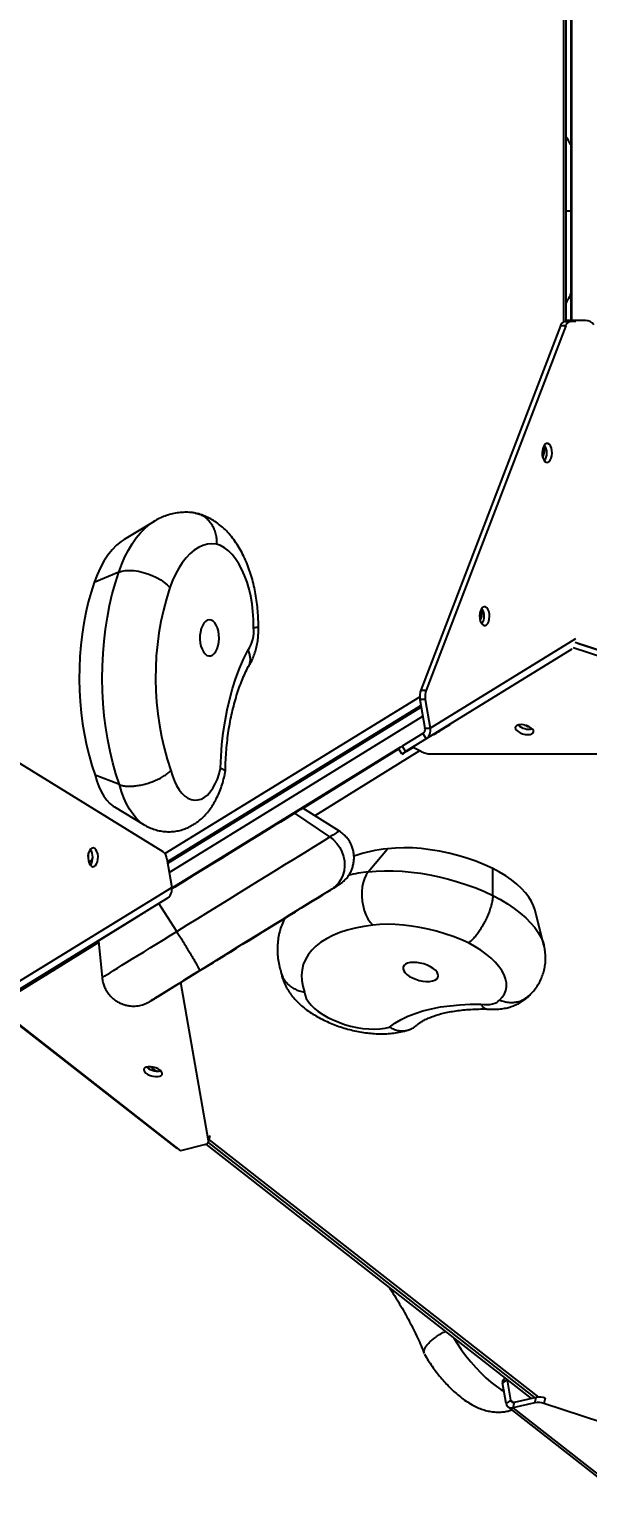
# Model space of a CAD drawing. Header units: millimetres. Extents: x -4720 to 4364, y -4819 to 4363.
# Drawn here: x 697 to 963, y -559 to 142 of the extents above; entities that cross this region are included whole.
import ezdxf

# ---------------------------------------------------------------- set-up
doc = ezdxf.new("R2010")
doc.units = ezdxf.units.MM
for name, color, linetype in [('DIKOM_ОБЪЕКТ', 7, 'Continuous'), ('DIKOM_РАЗМЕР_ЗОНА', 7, 'Continuous'), ('DIKOM_РАЗМЕР_ОБЪЕКТА', 7, 'Continuous')]:
    doc.layers.add(name, color=color, linetype=linetype)
doc.styles.add('style1', font='arial.ttf', dxfattribs={"width": 0.8})
doc.dimstyles.new('1-50', dxfattribs={"dimtxt": 300, "dimasz": 200, "dimexe": 100, "dimexo": 0, "dimgap": 100, "dimtad": 1, "dimdec": 0, "dimtxsty": 'style1', "dimcen": 0, "dimclrd": 7, "dimclre": 7, "dimadec": 1, "dimazin": 2, "dimtfac": 1, "dimtdec": 0, "dimtmove": 0, "dimatfit": 3, "dimfxl": 0, "dimlwd": 25, "dimlwe": 18, "dimarcsym": 0})

# ---------------------------------------------------------------- blocks, each defined once
blk = doc.blocks.new('*D9')
at = {"layer": 'Defpoints', "color": 0, "transparency": 16777216}
for p in [(-2136.5, 115.24), (2863.5, 115.24), (2863.5, -2539.25)]:
    blk.add_point(p, dxfattribs=at)
at = {"layer": 'DIKOM_РАЗМЕР_ОБЪЕКТА', "color": 7, "lineweight": 18, "transparency": 16777216}
for p, q in [((-2136.5, 115.24), (-2136.5, -2639.25)), ((2863.5, 115.24), (2863.5, -2639.25))]:
    blk.add_line(p, q, dxfattribs=at)
at = {"layer": 'DIKOM_РАЗМЕР_ОБЪЕКТА', "color": 7, "lineweight": 25, "transparency": 16777216}
blk.add_line((-1936.5, -2539.25), (2663.5, -2539.25), dxfattribs=at)
at = {"layer": 'DIKOM_РАЗМЕР_ОБЪЕКТА', "color": 7, "transparency": 16777216}
for points in [[(-1936.5, -2505.92), (-1936.5, -2572.58), (-2136.5, -2539.25)], [(2663.5, -2505.92), (2663.5, -2572.58), (2863.5, -2539.25)]]:
    blk.add_solid(points, dxfattribs=at)
at = {"layer": 'DIKOM_РАЗМЕР_ОБЪЕКТА', "color": 0, "transparency": 16777216, "insert": (363.5, -2286.08), "char_height": 300, "attachment_point": 5, "style": 'style1'}
blk.add_mtext('{\\fArial|b0|i0|c204|p34;5000}', dxfattribs=at)
blk = doc.blocks.new('*D11')
at = {"layer": 'Defpoints', "color": 0, "transparency": 16777216}
for p in [(4363.5, 125.31), (-3636.5, 115.24), (4363.5, -4719.28)]:
    blk.add_point(p, dxfattribs=at)
at = {"layer": 'DIKOM_РАЗМЕР_ЗОНА', "color": 7, "lineweight": 18, "transparency": 16777216}
for p, q in [((4363.5, 125.31), (4363.5, -4819.28)), ((-3636.5, 115.24), (-3636.5, -4819.28))]:
    blk.add_line(p, q, dxfattribs=at)
at = {"layer": 'DIKOM_РАЗМЕР_ЗОНА', "color": 7, "lineweight": 25, "transparency": 16777216}
blk.add_line((-3436.5, -4719.28), (4163.5, -4719.28), dxfattribs=at)
at = {"layer": 'DIKOM_РАЗМЕР_ЗОНА', "color": 7, "transparency": 16777216}
for points in [[(-3436.5, -4685.94), (-3436.5, -4752.61), (-3636.5, -4719.28)], [(4163.5, -4685.94), (4163.5, -4752.61), (4363.5, -4719.28)]]:
    blk.add_solid(points, dxfattribs=at)
at = {"layer": 'DIKOM_РАЗМЕР_ЗОНА', "color": 0, "transparency": 16777216, "insert": (363.5, -4466.1), "char_height": 300, "attachment_point": 5, "style": 'style1'}
blk.add_mtext('8000', dxfattribs=at)

msp = doc.modelspace()

# ---------------------------------------------------------------- linework, layer by layer
at = {"layer": 'DIKOM_ОБЪЕКТ'}
for p, q in [((952.52, 3.95), (952.52, 162.26)), ((952.56, 3.95), (952.56, 162.33)), ((952.56, 3.95), (952.56, 162.33)), ((954.84, 166.2), (954.84, 3.95)), ((954.87, 166.25), (954.87, 3.95)), ((955.22, 3.95), (955.22, 166.95)), ((951.46, 3.36), (951.46, 160.75)), ((949.84, 1.39), (883.42, -171.9)), ((952.39, 1.39), (885.96, -171.9)), ((952.39, 1.39), (949.84, 1.39)), ((951.88, 3.45), (953.43, 3.55)), ((951.88, 3.45), (954.43, 3.45)), ((961.76, 3.95), (952.49, 3.95)), ((961.5, 3.95), (952.52, 3.95)), ((954.43, 3.45), (957.17, 3.62)), ((961.76, 3.95), (961.5, 3.95)), ((756.53, -91.65), (742.32, -100.21)), ((756.39, -91.73), (756.53, -91.65)), ((739.75, -115.83), (728.07, -120.74)), ((955.21, -152.49), (885.98, -195.13)), ((887.93, -190.03), (957.16, -147.38)), ((1086.38, -194.39), (955.86, -151.82)), ((956.87, -149.19), (1087.38, -191.76)), ((1087.08, -191.84), (958.02, -149.74)), ((958.05, -149.66), (1087.12, -191.76)), ((959.2, -150.04), (959.1, -150.1)), ((959.1, -150.1), (959.2, -150.04)), ((959.2, -150.04), (959.11, -150.1)), ((959.11, -150.1), (959.2, -150.04)), ((761.71, -249.75), (882.92, -175.08)), ((883.42, -171.9), (885.96, -171.9)), ((762.85, -253.6), (883.53, -179.26)), ((883.68, -180.12), (763, -254.47)), ((883.04, -176.39), (885.38, -190.03)), ((885.59, -176.39), (883.04, -176.39)), ((885.59, -176.39), (887.93, -190.03)), ((760.9, -248.94), (653.44, -182.75)), ((763.72, -258.71), (884.41, -184.37)), ((884.41, -192.58), (874.56, -198.68)), ((885.98, -195.13), (876.13, -201.23)), ((884.41, -192.58), (885.98, -195.13)), ((885.38, -190.03), (887.93, -190.03)), ((873.77, -199.16), (764.99, -266.17)), ((827.46, -228.16), (872.93, -199.96)), ((882.87, -200.83), (833.07, -231.71)), ((874.39, -202.31), (872.81, -199.76)), ((874.39, -202.31), (874.83, -202.31)), ((874.56, -198.68), (876.13, -201.23)), ((879.79, -199.25), (876.59, -201.22)), ((883.64, -201.23), (879.78, -199.26)), ((888.05, -202.31), (1079.44, -202.32)), ((740.04, -216.9), (728.49, -212.38)), ((737.65, -227.45), (751.86, -236.02)), ((840.15, -241.83), (823.51, -230.46)), ((844.7, -239.05), (827.37, -228.1)), ((762.6, -252.15), (764.94, -265.79)), ((858.45, -258.44), (867.64, -247.41)), ((917.69, -269.61), (917.71, -256.79)), ((691.42, -311.08), (764.94, -265.79)), ((762.99, -270.89), (689.47, -316.18)), ((762.99, -270.89), (753.14, -276.99)), ((767.3, -286.78), (758.74, -273.52)), ((575.39, -386.76), (749.33, -279.35)), ((941.99, -293.25), (937.68, -276.32)), ((730.13, -291.99), (576.92, -386.76)), ((730.05, -291.25), (731.81, -308.77)), ((941.96, -293.15), (941.99, -293.25)), ((782.47, -386.45), (769.31, -310.99)), ((767.49, -390.09), (681.03, -322.49)), ((681.22, -322.38), (769.11, -391.1)), ((782.45, -386.97), (783.15, -384.43)), ((782.47, -386.45), (783.17, -383.91)), ((782.76, -385.85), (939.45, -508.38)), ((767.67, -389.97), (767.49, -390.09)), ((780.95, -388.1), (769.11, -391.1)), ((781.15, -388.05), (935.9, -509.06)), ((782.36, -387.18), (937.7, -508.66)), ((924.47, -500.12), (922.36, -501.57)), ((924.03, -511.44), (922.36, -501.57)), ((923.54, -499.39), (922.72, -499.96)), ((926.31, -509.86), (924.69, -500.3)), ((926.31, -509.86), (924.03, -511.44)), ((927.61, -510.88), (926.31, -509.86)), ((927.88, -510.84), (927.17, -513.39)), ((937.67, -511.06), (927.17, -513.39)), ((938.37, -508.51), (927.88, -510.84)), ((937.67, -511.06), (938.37, -508.51)), ((942.65, -508.88), (941.94, -511.43)), ((1054.3, -548.07), (941.94, -511.43)), ((924.89, -513.01), (1018.83, -586.47)), ((927.17, -513.39), (1020.88, -586.67))]:
    msp.add_line(p, q, dxfattribs=at)
at = {"layer": 'DIKOM_ОБЪЕКТ', "flags": 128}
for points in [[(941.94, -62.41), (942.49, -63.14), (943.14, -63.54), (943.81, -63.57), (944.47, -63.25), (945.04, -62.59), (945.5, -61.65), (945.8, -60.5), (945.92, -59.24), (945.84, -57.97), (945.58, -56.79), (945.15, -55.79), (944.6, -55.07), (943.95, -54.67), (943.28, -54.63), (942.62, -54.96), (942.05, -55.61), (941.59, -56.56), (941.29, -57.71), (941.17, -58.97), (941.25, -60.24), (941.51, -61.42), (941.94, -62.41)], [(739.75, -115.83), (741.15, -112.1), (742.69, -108.58), (744.37, -105.3), (746.18, -102.27), (748.11, -99.51), (750.14, -97.05), (752.27, -94.88), (754.48, -93.03), (756.39, -91.73)], [(742.32, -100.21), (740.82, -101.21), (738.64, -103.01), (736.55, -105.18), (734.57, -107.69), (732.72, -110.53), (731.01, -113.66), (729.46, -117.08), (728.07, -120.74)], [(786.22, -102.46), (784.06, -102.34), (781.9, -102.57), (779.76, -103.17), (777.66, -104.13), (775.61, -105.43), (773.63, -107.08), (771.74, -109.05), (769.94, -111.34), (768.26, -113.92), (766.71, -116.77), (765.3, -119.87), (764.04, -123.2)], [(803.92, -142.13), (803.86, -138.35), (803.61, -134.6), (803.17, -130.91), (802.55, -127.32), (801.74, -123.86), (800.77, -120.56), (799.63, -117.45), (798.35, -114.57), (796.92, -111.93), (795.36, -109.56), (793.69, -107.49), (791.93, -105.73), (790.08, -104.29), (788.17, -103.2), (786.22, -102.46)], [(740.04, -216.9), (738.38, -211.85), (736.9, -206.61), (735.6, -201.2), (734.49, -195.64), (733.57, -189.95), (732.85, -184.17), (732.32, -178.3), (732, -172.39), (731.88, -166.45), (731.97, -160.5), (732.26, -154.58), (732.75, -148.71), (733.44, -142.91), (734.32, -137.2), (735.4, -131.62), (736.67, -126.18), (738.12, -120.91), (739.75, -115.83)], [(739.75, -115.83), (741.22, -115.36), (742.93, -115.08), (744.84, -115), (746.91, -115.11), (749.08, -115.43), (751.31, -115.93), (753.54, -116.6), (755.71, -117.44), (757.78, -118.41), (759.69, -119.51), (761.39, -120.69), (762.85, -121.93), (764.04, -123.2)], [(728.07, -120.74), (726.59, -125.35), (725.27, -130.14), (724.13, -135.07), (723.15, -140.14), (722.35, -145.32), (721.73, -150.59), (721.29, -155.92), (721.04, -161.29), (720.97, -166.68), (721.09, -172.08), (721.39, -177.44), (721.88, -182.76), (722.55, -188), (723.4, -193.15), (724.42, -198.19), (725.61, -203.08), (726.97, -207.82), (728.49, -212.38)], [(912.17, -140.08), (912.73, -140.8), (913.37, -141.2), (914.04, -141.24), (914.7, -140.92), (915.28, -140.26), (915.73, -139.32), (916.03, -138.17), (916.15, -136.9), (916.07, -135.63), (915.81, -134.45), (915.38, -133.46), (914.83, -132.73), (914.19, -132.34), (913.51, -132.3), (912.86, -132.62), (912.28, -133.28), (911.82, -134.22), (911.52, -135.37), (911.4, -136.63), (911.48, -137.9), (911.74, -139.09), (912.17, -140.08)], [(782.54, -155.71), (783.46, -155.68), (784.36, -155.29), (785.19, -154.56), (785.94, -153.53), (786.56, -152.24), (787.03, -150.74), (787.33, -149.09), (787.45, -147.36), (787.38, -145.62), (787.13, -143.94), (786.71, -142.39), (786.13, -141.03), (785.41, -139.93), (784.6, -139.11), (783.72, -138.63), (782.8, -138.49), (781.88, -138.7), (781.01, -139.26), (780.22, -140.14), (779.53, -141.31), (778.98, -142.71), (778.6, -144.3), (778.39, -146), (778.36, -147.74), (778.52, -149.46), (778.86, -151.08), (779.36, -152.54), (780.01, -153.78), (780.78, -154.75), (781.63, -155.4), (782.54, -155.71)], [(788.22, -209.1), (788.44, -203.42), (788.86, -197.79), (789.49, -192.22), (790.31, -186.74), (791.33, -181.38), (792.54, -176.17), (793.93, -171.13), (795.5, -166.28), (797.25, -161.64), (799.15, -157.24), (801.21, -153.1)], [(896.71, -188.59), (897.01, -188.4), (897.01, -188.4), (896.71, -188.59), (896.12, -188.95), (895.29, -189.46), (894.3, -190.07), (893.22, -190.74), (892.14, -191.41), (891.15, -192.02), (890.33, -192.53), (889.74, -192.89), (889.44, -193.09), (889.44, -193.09), (889.74, -192.9), (890.33, -192.54), (891.16, -192.03), (892.15, -191.42), (893.23, -190.75), (894.31, -190.08), (895.3, -189.47), (896.12, -188.96), (896.71, -188.59)], [(896.91, -188.59), (897.21, -188.4), (897.21, -188.4), (896.91, -188.59), (896.32, -188.95), (895.49, -189.46), (894.5, -190.07), (893.42, -190.74), (892.34, -191.41), (891.35, -192.02), (890.53, -192.53), (889.94, -192.89), (889.63, -193.08), (889.64, -193.08), (889.94, -192.9), (890.53, -192.53), (891.36, -192.02), (892.35, -191.41), (893.43, -190.75), (894.51, -190.08), (895.5, -189.47), (896.32, -188.96), (896.91, -188.59)], [(928.61, -189.15), (928.36, -189.7), (928.47, -190.34), (928.93, -191.01), (929.69, -191.66), (930.7, -192.24), (931.87, -192.7), (933.11, -193), (934.33, -193.11), (935.41, -193.04), (936.27, -192.78), (936.85, -192.35), (937.1, -191.8), (936.99, -191.16), (936.53, -190.48), (935.77, -189.83), (934.76, -189.25), (933.59, -188.8), (932.35, -188.5), (931.13, -188.38), (930.05, -188.46), (929.19, -188.72), (928.61, -189.15)], [(930, -188.47), (930, -188.61), (930.04, -188.84)], [(764.54, -210.14), (765.29, -212.77), (766.2, -215.2), (767.27, -217.41), (768.46, -219.35), (769.77, -221.01), (771.18, -222.35), (772.67, -223.35), (774.2, -224), (775.77, -224.3), (777.35, -224.23), (778.91, -223.8), (780.43, -223.01), (781.89, -221.88), (783.26, -220.42), (784.53, -218.65), (785.68, -216.6), (786.69, -214.31), (787.54, -211.79), (788.22, -209.1)], [(728.49, -212.38), (729.31, -215.2), (730.29, -217.83), (731.42, -220.24), (732.68, -222.4), (734.06, -224.28), (735.55, -225.85), (737.11, -227.11), (737.65, -227.45)], [(751.83, -236), (751.67, -235.89), (749.83, -234.55), (748.07, -232.88), (746.41, -230.89), (744.85, -228.59), (743.43, -226.02), (742.14, -223.2), (741.01, -220.15), (740.04, -216.9)], [(823.51, -230.46), (821.47, -231.71), (819.17, -233.13), (816.62, -234.7), (813.82, -236.42), (810.79, -238.29), (807.55, -240.29), (804.09, -242.42), (800.45, -244.67), (796.64, -247.02), (792.66, -249.47), (788.55, -252.01), (784.31, -254.63), (779.96, -257.31), (775.53, -260.05), (771.03, -262.83), (766.48, -265.64), (765.02, -266.55)], [(767.3, -286.78), (772.36, -283.66), (777.41, -280.54), (782.42, -277.44), (787.37, -274.38), (792.25, -271.37), (797.03, -268.42), (801.69, -265.54), (806.22, -262.74), (810.59, -260.05), (814.79, -257.46), (818.79, -254.99), (822.59, -252.65), (826.16, -250.45), (829.49, -248.39), (832.57, -246.5), (835.38, -244.77), (837.91, -243.21), (840.15, -241.83)], [(840.15, -241.83), (841.96, -243.26), (843.55, -244.96), (844.89, -246.87), (845.95, -248.94), (846.69, -251.14), (847.11, -253.41), (847.2, -255.68), (846.94, -257.92), (846.35, -260.05), (845.44, -262.04), (844.24, -263.82), (842.76, -265.37), (841.06, -266.64)], [(728.68, -255.42), (729.21, -254.64), (729.61, -253.61), (729.84, -252.4), (729.88, -251.12), (729.73, -249.88), (729.39, -248.76), (728.91, -247.87), (728.31, -247.27), (727.65, -247.01), (726.98, -247.12), (726.35, -247.58), (725.81, -248.36), (725.41, -249.39), (725.19, -250.6), (725.15, -251.88), (725.3, -253.13), (725.63, -254.24), (726.11, -255.14), (726.71, -255.74), (727.37, -255.99), (728.05, -255.89), (728.68, -255.42)], [(917.71, -256.79), (913.75, -255.02), (909.63, -253.4), (905.4, -251.93), (901.08, -250.64), (896.71, -249.53), (892.33, -248.61), (887.96, -247.89), (883.65, -247.37), (879.43, -247.06), (875.33, -246.97), (871.39, -247.08), (867.64, -247.41)], [(858.45, -258.44), (857.48, -259.84), (856.67, -261.51), (856.04, -263.42), (855.6, -265.5), (855.38, -267.72), (855.36, -270.02), (855.56, -272.34), (855.97, -274.64), (856.57, -276.84), (857.36, -278.9), (858.31, -280.77), (859.4, -282.4), (860.61, -283.76)], [(858.45, -258.44), (862.25, -258.09), (866.21, -257.93), (870.32, -257.95), (874.54, -258.16), (878.86, -258.55), (883.25, -259.12), (887.68, -259.88), (892.12, -260.8), (896.56, -261.89), (900.96, -263.14), (905.3, -264.55), (909.55, -266.1), (913.68, -267.79), (917.69, -269.61)], [(937.68, -276.32), (937.11, -274.56), (936.14, -272.5), (934.84, -270.43), (933.22, -268.36), (931.29, -266.3), (929.08, -264.27), (926.59, -262.29), (923.85, -260.38), (920.89, -258.54), (917.71, -256.79)], [(841.06, -266.64), (839, -267.9), (836.67, -269.34), (834.06, -270.95), (831.2, -272.71), (828.09, -274.62), (824.75, -276.68), (821.21, -278.87), (817.46, -281.18), (813.54, -283.6), (809.46, -286.12), (805.24, -288.72), (800.9, -291.4), (796.46, -294.14), (791.95, -296.93), (787.38, -299.75), (782.78, -302.6), (778.17, -305.45)], [(836.79, -269.33), (838.75, -268.12), (840.44, -267.07), (841.86, -266.19), (842.99, -265.48), (843.82, -264.97), (844.35, -264.64), (844.46, -264.56)], [(844.46, -264.56), (844.56, -264.5), (844.54, -264.51)], [(793, -296.41), (795.76, -294.7), (798.68, -292.9), (801.71, -291.03), (804.83, -289.11), (808.01, -287.14), (811.22, -285.16), (814.43, -283.17), (817.62, -281.2), (820.75, -279.26), (823.79, -277.38), (826.72, -275.57), (829.51, -273.84), (832.14, -272.22), (834.57, -270.71), (836.79, -269.33)], [(917.69, -269.61), (921.3, -271.57), (924.7, -273.64), (927.86, -275.79), (930.75, -278.02), (933.36, -280.3), (935.67, -282.62), (937.67, -284.96), (939.33, -287.31), (940.64, -289.65), (941.6, -291.96), (941.96, -293.15)], [(749.33, -279.35), (749.81, -279.05), (750.31, -278.74), (750.81, -278.43), (751.31, -278.12), (751.8, -277.82), (752.27, -277.53), (752.72, -277.25), (753.14, -276.99)], [(731.81, -308.77), (731.96, -308.67), (732.42, -308.38), (733.19, -307.9), (734.26, -307.24), (735.61, -306.39), (737.24, -305.38), (739.13, -304.21), (741.26, -302.89), (743.61, -301.43), (746.16, -299.86), (748.89, -298.17), (751.76, -296.4), (754.74, -294.55), (757.82, -292.64), (760.96, -290.7), (764.13, -288.74), (767.3, -286.78)], [(801.72, -290.97), (800.95, -291.44), (800.45, -291.75), (800.25, -291.88), (800.35, -291.82), (800.74, -291.58), (801.41, -291.17), (802.34, -290.6), (803.48, -289.9), (804.79, -289.09), (806.21, -288.21), (807.69, -287.29), (809.16, -286.38), (810.57, -285.51), (811.86, -284.71), (812.97, -284.02), (813.87, -283.47), (814.5, -283.08), (814.85, -282.86), (814.91, -282.82), (814.66, -282.97), (814.12, -283.3), (813.32, -283.8), (812.28, -284.44), (811.05, -285.19), (809.68, -286.04), (808.22, -286.94), (806.74, -287.86), (805.29, -288.76), (803.93, -289.6), (802.72, -290.34), (801.72, -290.97)], [(860.61, -283.76), (856.32, -284.37), (852.26, -285.18), (848.44, -286.17), (844.88, -287.35), (841.6, -288.7), (838.61, -290.22), (835.93, -291.91), (833.58, -293.75), (831.55, -295.74), (829.86, -297.87), (828.53, -300.12), (827.55, -302.49), (826.93, -304.96), (826.68, -307.52), (826.79, -310.17), (827.27, -312.88), (828.11, -315.64)], [(906.11, -292.25), (902.5, -290.64), (898.76, -289.17), (894.91, -287.84), (890.98, -286.67), (887.01, -285.67), (883.03, -284.84), (879.07, -284.19), (875.16, -283.72), (871.32, -283.44), (867.6, -283.36), (864.02, -283.46), (860.61, -283.76)], [(920.86, -319.41), (922.21, -318), (923.23, -316.46), (923.9, -314.8), (924.22, -313.05), (924.18, -311.21), (923.8, -309.32), (923.07, -307.37), (921.99, -305.39), (920.59, -303.4), (918.86, -301.42), (916.84, -299.47), (914.52, -297.55), (911.95, -295.7), (909.13, -293.93), (906.11, -292.25)], [(758.45, -317.68), (762.35, -315.28), (766.03, -313.01), (769.49, -310.87), (772.72, -308.88), (775.69, -307.06), (778.39, -305.39), (780.8, -303.9), (782.93, -302.6), (784.75, -301.48), (786.27, -300.55), (787.46, -299.82)], [(787.46, -299.82), (787.6, -299.74), (787.91, -299.54), (788.39, -299.25), (789.04, -298.85), (789.84, -298.36), (790.78, -297.78), (791.84, -297.13), (793, -296.41)], [(879.45, -308.9), (881.03, -309.55), (882.7, -310.06), (884.39, -310.4), (886.05, -310.56), (887.59, -310.54), (888.96, -310.34), (890.1, -309.96), (890.97, -309.42), (891.52, -308.74), (891.74, -307.95), (891.62, -307.08), (891.16, -306.17), (890.38, -305.25), (889.31, -304.37), (888, -303.56), (886.5, -302.84), (884.87, -302.26), (883.18, -301.84), (881.5, -301.58), (879.89, -301.51), (878.43, -301.62), (877.16, -301.92), (876.15, -302.38), (875.44, -303), (875.05, -303.73), (875, -304.57), (875.29, -305.46), (875.92, -306.38), (876.85, -307.28), (878.04, -308.13), (879.45, -308.9)], [(709.55, -303.88), (708.65, -304.43), (707.62, -305.07), (706.53, -305.75), (705.47, -306.4), (704.54, -306.98), (703.8, -307.43), (703.32, -307.73), (703.14, -307.85), (703.26, -307.77), (703.69, -307.51), (704.38, -307.08), (705.28, -306.53), (706.31, -305.89), (707.4, -305.21), (708.46, -304.56), (709.39, -303.99), (710.13, -303.53), (710.61, -303.23), (710.79, -303.12), (710.67, -303.19), (710.24, -303.45), (709.55, -303.88)], [(704.63, -307.79), (704.99, -307.57), (705.63, -307.17), (706.5, -306.64), (707.51, -306.01), (708.6, -305.34), (709.67, -304.68), (710.63, -304.09), (711.41, -303.6), (711.95, -303.27), (712.19, -303.12), (712.13, -303.15), (711.76, -303.38), (711.12, -303.77), (710.26, -304.31), (709.24, -304.93), (708.16, -305.6), (707.09, -306.26), (706.13, -306.86), (705.34, -307.34), (704.81, -307.68), (704.56, -307.83), (704.63, -307.79)], [(778.17, -305.45), (775.63, -307.01), (773.1, -308.58), (770.59, -310.13), (768.16, -311.63), (765.84, -313.07), (763.66, -314.42), (761.66, -315.66), (759.86, -316.77), (758.3, -317.74), (756.98, -318.56), (755.95, -319.2), (755.2, -319.67), (754.75, -319.95), (754.64, -320.02)], [(828.11, -315.64), (828.37, -317.14), (828.98, -318.68), (829.94, -320.25), (831.21, -321.82), (832.8, -323.36), (834.67, -324.86), (836.8, -326.3), (839.15, -327.65), (841.69, -328.89), (844.38, -330), (847.19, -330.97), (850.06, -331.78), (852.97, -332.42), (855.85, -332.88), (858.68, -333.16), (861.41, -333.24), (864, -333.14), (866.41, -332.84), (868.6, -332.36)], [(754.64, -320.02), (754.62, -320.03), (754.79, -319.93), (755.27, -319.64), (756.05, -319.16), (756.7, -318.76)], [(756.7, -318.76), (757.11, -318.51), (758.45, -317.68)], [(868.6, -332.36), (871.14, -330.46), (874.02, -328.72), (877.21, -327.15), (880.7, -325.76), (884.48, -324.55), (888.53, -323.53), (892.82, -322.71), (897.35, -322.09), (902.08, -321.67), (906.99, -321.45), (912.07, -321.43)], [(912.07, -321.43), (913.56, -321.55), (914.98, -321.56), (916.32, -321.46), (917.54, -321.25), (918.62, -320.93), (919.54, -320.52), (920.3, -320.01), (920.86, -319.41)], [(756.16, -351.33), (754.93, -351.14), (753.78, -351.14), (752.82, -351.33), (752.12, -351.69), (751.74, -352.2), (751.71, -352.81), (752.03, -353.48), (752.67, -354.14), (753.59, -354.76), (754.71, -355.27), (755.94, -355.63), (757.17, -355.82), (758.32, -355.82), (759.28, -355.64), (759.98, -355.27), (760.36, -354.76), (760.39, -354.15), (760.07, -353.49), (759.43, -352.82), (758.51, -352.21), (757.39, -351.7), (756.16, -351.33)], [(780.95, -388.1), (781.33, -387.99), (781.66, -387.84), (781.94, -387.66), (782.17, -387.46), (782.33, -387.23), (782.44, -386.99), (782.49, -386.72), (782.47, -386.45)], [(899.15, -480.32), (900.59, -482.57), (902.7, -485.64), (904.91, -488.63), (907.22, -491.5), (909.58, -494.21), (911.99, -496.76), (914.41, -499.1), (916.83, -501.23), (919.22, -503.11), (921.56, -504.73), (923.05, -505.65)]]:
    msp.add_lwpolyline(points, dxfattribs=at)
at = {"layer": 'DIKOM_ОБЪЕКТ'}
for centre, radius, start, end in [((952.53, 0.76), 2.77, 103.58997, 166.82366), ((955.08, 0.76), 2.77, 103.591, 166.82074), ((961.76, -1.02), 4.97, 35.85168, 89.9677), ((934.98, -57.63), 7.37, 331.23577, 16.08827), ((936.59, -59.1), 6.83, 326.22899, 33.76741), ((894.77, -165.92), 137.54, 161.90569, 198.75704), ((905.22, -135.3), 7.37, 331.16735, 16.14042), ((906.82, -136.77), 6.83, 326.22971, 33.76669), ((786.75, -143.7), 17.25, 326.9965, 5.22468), ((891.71, -174.85), 8.81, 160.42191, 190.02358), ((894.26, -174.85), 8.81, 160.42198, 190.022), ((934.95, -182.73), 7.82, 227.86322, 281.12275), ((936.69, -181.09), 8.43, 243.18801, 257.75078), ((883.01, -190.58), 2.44, 305.07383, 13.23796), ((883.18, -191.14), 4.87, 305.07455, 13.23702), ((1044.88, -474.98), 324.59, 121.65156, 122.0141), ((1048.87, -481.41), 329.15, 121.65407, 122.01159), ((699.35, 84.98), 336.64, 301.417, 301.76901), ((888.19, -192.24), 10.07, 243.16788, 269.17479), ((1021.03, -549.27), 375.04, 121.0897, 121.78067), ((1049.61, -579.4), 397.28, 121.05075, 121.81902), ((718.33, -249.26), 7.08, 344.45246, 358.51748), ((724.68, -251.09), 2.72, 286.13779, 347.46839), ((720.57, -251.5), 6.82, 326.19908, 33.80947), ((757.93, -252.56), 4.68, 5.00835, 50.61899), ((875.12, -318.67), 71.65, 95.99665, 109.15239), ((868.89, -349.44), 91.6, 96.54171, 102.54938), ((760.19, -266.9), 4.87, 305.07894, 13.24141), ((1072.85, -641.56), 440.79, 121.19566, 121.72593), ((757.99, -345.87), 7.34, 227.39432, 259.42275), ((759.75, -347.39), 6.08, 218.12591, 256.43202), ((758.35, -346.5), 6.8, 255.48535, 282.1919), ((923.87, -501.06), 1.59, 136.50533, 198.82041), ((926.4, -511.13), 2.39, 187.56909, 288.83227), ((927.49, -509.71), 1.2, 187.56967, 288.83169), ((939.09, -519.5), 8.56, 70.48572, 99.54448), ((939.79, -516.95), 8.56, 70.48599, 99.5458)]:
    msp.add_arc(centre, radius, start, end, dxfattribs=at)
for points, knots in [([(954.84, 87.53), (954.79, 87.63), (954.16, 88.88), (953.4, 90.14), (952.62, 91.22), (952.56, 91.3)], [0, 0, 0, 0, 0.077188, 0.931276, 1, 1, 1, 1]), ([(952.56, 56.13), (953.15, 56.14), (953.94, 56.15), (954.65, 56.15), (954.84, 56.15)], [0, 0, 0, 0, 0.730879, 1, 1, 1, 1]), ([(952.56, 12.31), (953.16, 13.32), (953.97, 14.68), (954.66, 16.16), (954.84, 16.54)], [0, 0, 0, 0, 0.744856, 1, 1, 1, 1]), ([(776.06, -87.7), (775.42, -87.6), (773.8, -87.37), (771.16, -87.29), (768.2, -87.49), (765.29, -88.01), (762.43, -88.82), (759.67, -89.95), (757.63, -90.95), (756.57, -91.65), (756.35, -91.79)], [0, 0, 0, 0, 0.094248, 0.239065, 0.382852, 0.526124, 0.669735, 0.814645, 0.961792, 1, 1, 1, 1]), ([(776.06, -87.74), (776.42, -87.79), (777.47, -87.93), (779.14, -88.61), (780.99, -89.74), (782.63, -91.26), (784.01, -93.07), (785.09, -95.18), (785.84, -97.46), (786.24, -99.89), (786.27, -101.57), (786.22, -102.43), (786.22, -102.46)], [0, 0, 0, 0, 0.059435, 0.175198, 0.294319, 0.410096, 0.52923, 0.645039, 0.764207, 0.878383, 0.995768, 1, 1, 1, 1]), ([(806.18, -141.86), (806.18, -141.39), (806.19, -139.55), (806.07, -136.34), (805.74, -132.25), (805.22, -128.2), (804.51, -124.21), (803.61, -120.3), (802.51, -116.48), (801.21, -112.78), (799.71, -109.21), (797.99, -105.79), (796.06, -102.56), (793.92, -99.55), (791.59, -96.81), (789.17, -94.46), (786.71, -92.49), (784.16, -90.81), (781.45, -89.4), (779.04, -88.45), (777.57, -88.05), (777.1, -87.92)], [0, 0, 0, 0, 0.019226, 0.075611, 0.132077, 0.188698, 0.245561, 0.302755, 0.360366, 0.418467, 0.477103, 0.536256, 0.595802, 0.655349, 0.714349, 0.77221, 0.822525, 0.871372, 0.924142, 0.975338, 1, 1, 1, 1]), ([(801.04, -161.28), (801.16, -161.11), (801.79, -160.25), (802.75, -158.53), (803.88, -156.1), (804.8, -153.47), (805.5, -150.7), (805.97, -147.84), (806.21, -144.93), (806.23, -142.93), (806.18, -141.91), (806.18, -141.86)], [0, 0, 0, 0, 0.0319824, 0.1621563, 0.2961451, 0.4342853, 0.5743154, 0.7141913, 0.8534705, 0.9926017, 1, 1, 1, 1]), ([(803.92, -142.13), (803.94, -142.13), (804.38, -142.1), (805.16, -142.03), (805.88, -141.95), (806.21, -141.89), (806.15, -141.87), (806.14, -141.86)], [0, 0, 0, 0, 0.008742, 0.305362, 0.610393, 0.909668, 1, 1, 1, 1]), ([(801.21, -153.1), (801.22, -153.11), (801.51, -153.77), (801.96, -155.09), (802.26, -156.96), (802.14, -158.71), (801.85, -159.94), (801.49, -160.51), (801.42, -160.61)], [0, 0, 0, 0, 0.005327, 0.237236, 0.475848, 0.706851, 0.944518, 1, 1, 1, 1]), ([(790.46, -210.67), (790.46, -210.37), (790.48, -208.5), (790.61, -205.08), (790.92, -200.42), (791.38, -195.82), (791.99, -191.31), (792.75, -186.89), (793.64, -182.61), (794.66, -178.48), (795.81, -174.51), (797.06, -170.74), (798.42, -167.17), (799.86, -163.84), (800.89, -161.7), (801.43, -160.68), (801.45, -160.63)], [0, 0, 0, 0, 0.01582, 0.098609, 0.181358, 0.264012, 0.346527, 0.428857, 0.510959, 0.592785, 0.674292, 0.755435, 0.836173, 0.916471, 0.996304, 1, 1, 1, 1]), ([(740.04, -216.9), (740.53, -217.07), (741.55, -217.4), (743.43, -217.65), (745.55, -217.69), (747.83, -217.52), (750.24, -217.14), (752.68, -216.56), (755.11, -215.8), (757.42, -214.88), (759.6, -213.82), (761.54, -212.67), (763.21, -211.43), (764.13, -210.59), (764.53, -210.15), (764.54, -210.14)], [0, 0, 0, 0, 0.0819163, 0.1662089, 0.2481258, 0.3324185, 0.41432, 0.4985943, 0.5805421, 0.6648589, 0.746923, 0.8313584, 0.9135039, 0.9980091, 1, 1, 1, 1]), ([(788.22, -209.1), (788.23, -209.11), (788.69, -209.3), (789.49, -209.67), (790.2, -210.16), (790.5, -210.5), (790.43, -210.64), (790.42, -210.67)], [0, 0, 0, 0, 0.004949, 0.317839, 0.640473, 0.93642, 1, 1, 1, 1]), ([(751.83, -235.96), (752.31, -236.25), (753.51, -236.98), (755.66, -237.91), (758.22, -238.73), (760.91, -239.22), (763.58, -239.37), (766.21, -239.2), (768.78, -238.73), (771.26, -237.96), (773.63, -236.92), (775.9, -235.61), (778.06, -234.05), (780.09, -232.22), (782, -230.14), (783.78, -227.79), (785.41, -225.18), (786.87, -222.33), (788.15, -219.28), (789.21, -216.06), (789.98, -213.2), (790.31, -211.39), (790.43, -210.73)], [0, 0, 0, 0, 0.0312404, 0.0784201, 0.1296854, 0.179697, 0.2286536, 0.2768866, 0.3246693, 0.3722977, 0.4201228, 0.4685162, 0.5178708, 0.5685835, 0.6210105, 0.675382, 0.7316824, 0.7895686, 0.848423, 0.9074915, 0.9662951, 1, 1, 1, 1]), ([(844.65, -264.45), (844.66, -264.44), (844.72, -264.4), (844.81, -264.34), (845.01, -264.21), (845.32, -264), (845.78, -263.66), (846.42, -263.16), (847.39, -262.27), (848.54, -261), (849.61, -259.41), (850.46, -257.76), (851.1, -256.02), (851.53, -254.15), (851.72, -252.17), (851.65, -250.15), (851.3, -248.14), (850.65, -246.11), (849.69, -244.14), (848.44, -242.33), (847, -240.79), (845.72, -239.69), (844.89, -239.2), (844.63, -239.05)], [0, 0, 0, 0, 0.008494, 0.046268, 0.069749, 0.086491, 0.103371, 0.127595, 0.163297, 0.22529, 0.285728, 0.340484, 0.397188, 0.456824, 0.518143, 0.580503, 0.643506, 0.7069, 0.777574, 0.845315, 0.910223, 0.972646, 1, 1, 1, 1]), ([(917.69, -269.61), (917.66, -270.16), (917.62, -271.26), (917.26, -273.22), (916.71, -275.36), (915.95, -277.6), (915.01, -279.91), (913.93, -282.19), (912.71, -284.41), (911.42, -286.48), (910.06, -288.36), (908.72, -289.97), (907.39, -291.29), (906.54, -291.96), (906.12, -292.24), (906.11, -292.25)], [0, 0, 0, 0, 0.0820867, 0.1665504, 0.2486355, 0.3330995, 0.4151812, 0.4996424, 0.5817327, 0.6662018, 0.7483174, 0.8328122, 0.9137683, 0.9969987, 1, 1, 1, 1]), ([(818.78, -280.48), (818.49, -281.06), (817.69, -282.59), (816.73, -285.23), (815.89, -288.33), (815.38, -291.49), (815.17, -294.68), (815.26, -297.9), (815.67, -301.13), (816.33, -304.3), (817, -306.35), (817.33, -307.35)], [0, 0, 0, 0, 0.070657, 0.187633, 0.303349, 0.418562, 0.533815, 0.649881, 0.767509, 0.887408, 1, 1, 1, 1]), ([(767.3, -286.78), (767.72, -287.42), (768.55, -288.73), (769.87, -290.83), (771.21, -292.99), (772.52, -295.13), (773.77, -297.21), (774.92, -299.15), (775.94, -300.91), (776.8, -302.44), (777.47, -303.7), (777.94, -304.64), (778.19, -305.25), (778.2, -305.42), (778.17, -305.45), (778.17, -305.45)], [0, 0, 0, 0, 0.081916, 0.166208, 0.248125, 0.332419, 0.41432, 0.498594, 0.580541, 0.664859, 0.746923, 0.831357, 0.913501, 0.998011, 1, 1, 1, 1]), ([(934.8, -317.44), (935.09, -317.18), (936.05, -316.31), (937.54, -314.59), (939.19, -312.28), (940.56, -309.76), (941.61, -307.15), (942.33, -304.48), (942.73, -301.78), (942.84, -299.06), (942.62, -296.36), (942.3, -294.35), (941.98, -293.28), (941.92, -293.08)], [0, 0, 0, 0, 0.044906, 0.146497, 0.256414, 0.363111, 0.467194, 0.569508, 0.670851, 0.771802, 0.873198, 0.975905, 1, 1, 1, 1]), ([(787.38, -299.86), (787.39, -299.86), (787.48, -299.81), (787.65, -299.71), (788.09, -299.43), (788.84, -298.97), (789.83, -298.36), (791.02, -297.63), (792.13, -296.95), (792.83, -296.51), (793.05, -296.38)], [0, 0, 0, 0, 0.011512, 0.106281, 0.265981, 0.436424, 0.601036, 0.764414, 0.927392, 1, 1, 1, 1]), ([(731.83, -308.69), (731.84, -308.9), (731.89, -309.78), (732.25, -311.33), (732.95, -313.33), (733.97, -315.26), (735.26, -317.01), (736.72, -318.51), (738.31, -319.74), (739.99, -320.72), (741.71, -321.45), (743.43, -321.94), (745.12, -322.22), (746.75, -322.3), (748.28, -322.22), (749.7, -322), (750.96, -321.68), (752.06, -321.31), (752.93, -320.94), (753.57, -320.63), (753.97, -320.41), (754.19, -320.29), (754.33, -320.21), (754.46, -320.13), (754.6, -320.05), (754.83, -319.91), (755.31, -319.62), (755.94, -319.23), (756.51, -318.88), (756.7, -318.76)], [0, 0, 0, 0, 0.015399, 0.065942, 0.116764, 0.172828, 0.226586, 0.278144, 0.327753, 0.375542, 0.421556, 0.465773, 0.508111, 0.54842, 0.586478, 0.621967, 0.654451, 0.68332, 0.707576, 0.725148, 0.736051, 0.743645, 0.750847, 0.761953, 0.782835, 0.822693, 0.890683, 0.963784, 1, 1, 1, 1]), ([(817.01, -306.3), (817.11, -306.88), (817.37, -308.28), (818.1, -310.44), (819.13, -312.78), (820.45, -315.08), (822.05, -317.32), (823.95, -319.52), (826.14, -321.66), (828.61, -323.71), (831.33, -325.62), (834.22, -327.39), (837.26, -328.99), (840.4, -330.41), (843.63, -331.67), (846.93, -332.76), (850.28, -333.68), (853.66, -334.42), (857.07, -334.98), (860.48, -335.34), (863.89, -335.51), (867.29, -335.46), (870.67, -335.18), (874.01, -334.62), (876.4, -334.03), (877.66, -333.59), (877.87, -333.52)], [0, 0, 0, 0, 0.025339, 0.061515, 0.098632, 0.137094, 0.177284, 0.219455, 0.263552, 0.309067, 0.355138, 0.400935, 0.446199, 0.490919, 0.53521, 0.579226, 0.623137, 0.66711, 0.711273, 0.755813, 0.800931, 0.846836, 0.893717, 0.941652, 0.990429, 1, 1, 1, 1]), ([(817.35, -307.34), (817.38, -307.47), (817.6, -308.29), (818.39, -309.69), (819.71, -311.45), (821.42, -312.97), (823.4, -314.2), (825.63, -315.12), (827.24, -315.51), (828.09, -315.64), (828.11, -315.64)], [0, 0, 0, 0, 0.029988, 0.188521, 0.351639, 0.510402, 0.673748, 0.832661, 0.996148, 1, 1, 1, 1]), ([(912.07, -321.43), (912.07, -321.44), (912.31, -321.89), (912.82, -322.66), (913.67, -323.36), (914.29, -323.68), (914.62, -323.64), (914.64, -323.64)], [0, 0, 0, 0, 0.007398, 0.329545, 0.66101, 0.981899, 1, 1, 1, 1]), ([(914.64, -323.64), (914.89, -323.67), (916.12, -323.79), (918.36, -323.85), (921.22, -323.69), (923.95, -323.26), (926.45, -322.6), (928.76, -321.72), (930.89, -320.63), (932.81, -319.32), (934.21, -318.17), (934.9, -317.39), (935.08, -317.19)], [0, 0, 0, 0, 0.032516, 0.161453, 0.295197, 0.418017, 0.536043, 0.648573, 0.75658, 0.861309, 0.963785, 1, 1, 1, 1]), ([(920.86, -319.41), (920.89, -319.42), (921.66, -319.73), (923.23, -320.23), (925.58, -320.59), (927.92, -320.56), (930.16, -320.14), (932.23, -319.32), (933.79, -318.4), (934.55, -317.66), (934.78, -317.42)], [0, 0, 0, 0, 0.00445, 0.155499, 0.310825, 0.463215, 0.620019, 0.772353, 0.929099, 1, 1, 1, 1]), ([(881.31, -331.5), (881.43, -331.4), (881.84, -331.03), (882.76, -330.33), (884.18, -329.42), (885.9, -328.51), (887.89, -327.63), (890.16, -326.8), (892.7, -326.03), (895.51, -325.35), (898.56, -324.77), (901.86, -324.29), (905.38, -323.94), (909.11, -323.72), (912.28, -323.64), (914.22, -323.66), (914.82, -323.67)], [0, 0, 0, 0, 0.03002, 0.109509, 0.187004, 0.263364, 0.339429, 0.415589, 0.492123, 0.569211, 0.646934, 0.725317, 0.804344, 0.883981, 0.964175, 1, 1, 1, 1]), ([(868.6, -332.36), (868.61, -332.37), (869.32, -332.77), (870.79, -333.44), (872.99, -333.99), (875.15, -334.1), (877.18, -333.81), (879.07, -333.09), (880.45, -332.3), (881.11, -331.64), (881.28, -331.47)], [0, 0, 0, 0, 0.002549, 0.163666, 0.329789, 0.482176, 0.638864, 0.789806, 0.94503, 1, 1, 1, 1]), ([(868.62, -456.45), (869.39, -457.63), (871.03, -460.16), (873.4, -464.06), (875.74, -468.11), (877.94, -472.16), (880, -476.17), (881.88, -480.12), (883.6, -483.96), (884.6, -486.43), (885.09, -487.64)], [0, 0, 0, 0, 0.113751, 0.241934, 0.369935, 0.497676, 0.625076, 0.752042, 0.878477, 1, 1, 1, 1]), ([(885.14, -487.62), (885.08, -487.51), (884.89, -487.14), (884.96, -486.31), (885.35, -485.18), (886.12, -483.93), (887.24, -482.6), (888.67, -481.25), (890.4, -479.89), (892.35, -478.59), (893.93, -477.65), (894.86, -477.2), (895.04, -477.11)], [0, 0, 0, 0, 0.048401, 0.166616, 0.280492, 0.397601, 0.510985, 0.627625, 0.74119, 0.858059, 0.971614, 1, 1, 1, 1]), ([(885.21, -487.89), (885.22, -487.91), (885.78, -488.91), (886.97, -490.85), (888.84, -493.67), (890.83, -496.41), (892.92, -499.04), (895.12, -501.55), (897.41, -503.95), (899.81, -506.2), (902.32, -508.32), (904.98, -510.26), (907.69, -511.94), (910.38, -513.28), (912.95, -514.29), (915.45, -514.98), (917.89, -515.39), (920.29, -515.53), (922.64, -515.39), (924.78, -515.04), (926.1, -514.6), (926.68, -514.41)], [0, 0, 0, 0, 0.0015975, 0.0602069, 0.1184916, 0.1767005, 0.2350642, 0.2938315, 0.3533286, 0.4139445, 0.4761558, 0.5405122, 0.6074713, 0.668034, 0.7245743, 0.7771679, 0.8267148, 0.874091, 0.9199724, 0.964852, 1, 1, 1, 1])]:
    msp.add_open_spline(points, degree=3, knots=knots, dxfattribs=at)

# ---------------------------------------------------------------- dimensions: what is measured, and where the dimension line sits
at = {"layer": 'DIKOM_РАЗМЕР_ЗОНА'}
dim = msp.add_linear_dim(base=(4363.5, -4719.28), p1=(-3636.5, 115.24), p2=(4363.5, 125.31), dimstyle='1-50', dxfattribs=at)
dim.commit()
dim.dimension.update_dxf_attribs({"geometry": '*D11', "text_midpoint": (363.5, -4719.28), "dimtype": 160})
at = {"layer": 'DIKOM_РАЗМЕР_ОБЪЕКТА'}
dim = msp.add_linear_dim(base=(2863.5, -2539.25), p1=(-2136.5, 115.24), p2=(2863.5, 115.24), text='{\\fArial|b0|i0|c204|p34;<>}', dimstyle='1-50', dxfattribs=at)
dim.commit()
dim.dimension.update_dxf_attribs({"geometry": '*D9', "text_midpoint": (363.5, -2539.25), "dimtype": 160})

doc.saveas('drawing.dxf')
